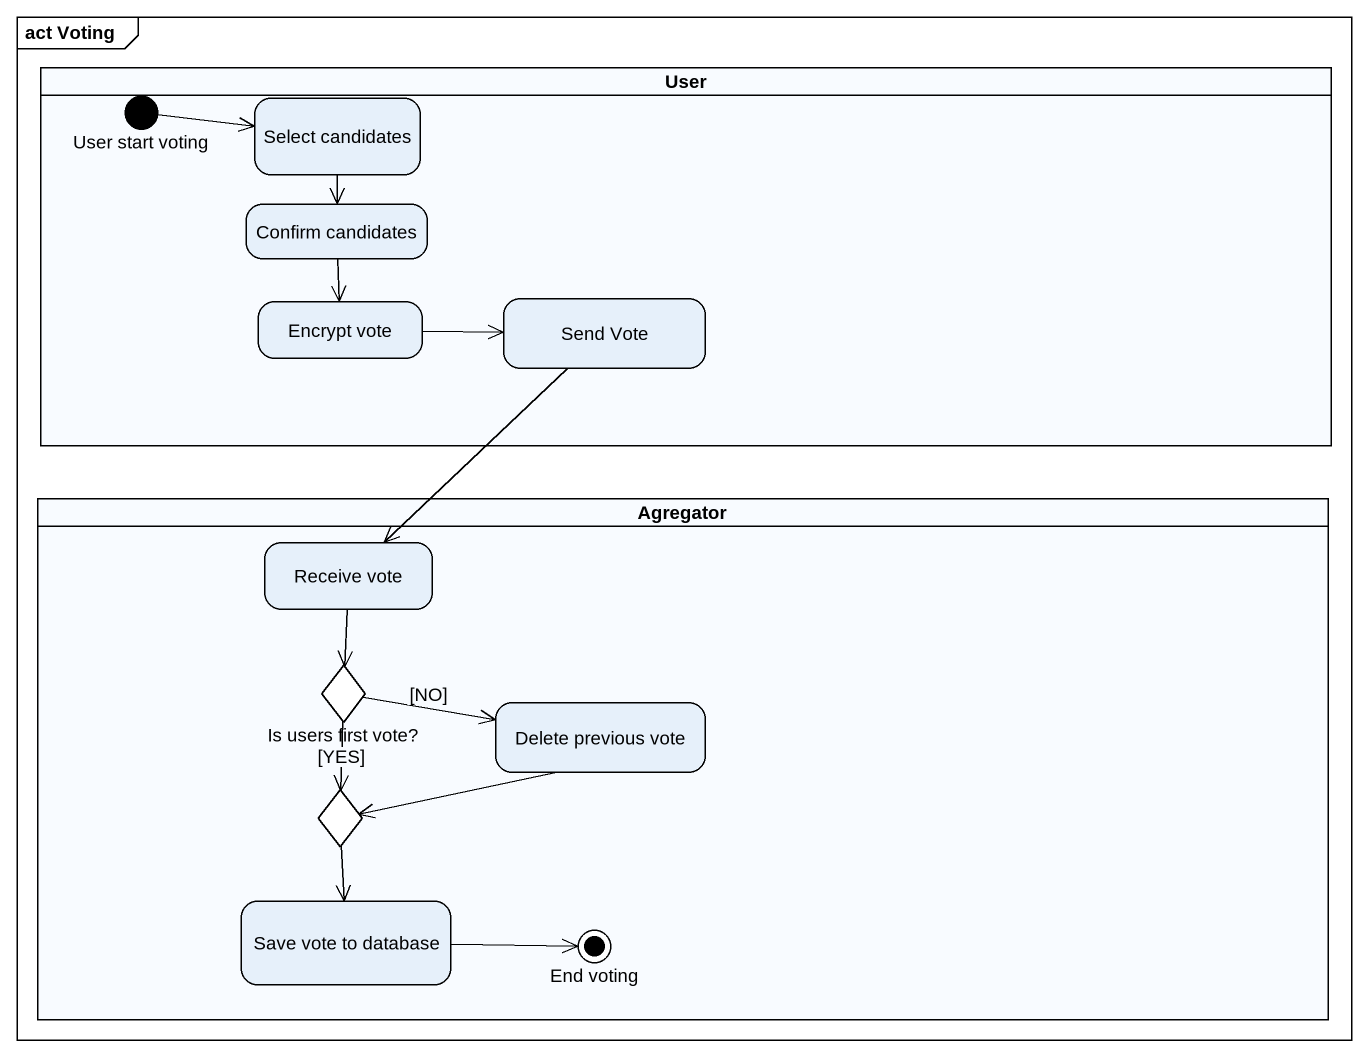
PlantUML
@startuml
mainframe act Voting
hide empty description
state User <<partition>> {
  state "User start voting" as User_start_voting <<start>>
  state "Select candidates" as Select_candidates
  state "Confirm candidates" as Confirm_candidates
  state "Encrypt vote" as Encrypt_vote
  state "Send Vote" as Send_Vote
}
state Agregator <<partition>> {
  state "Receive vote" as Receive_vote
  state "Is users first vote?" as Is_users_first_vote <<choice>>
  state "Delete previous vote" as Delete_previous_vote
  state choice1 <<choice>>
  state "Save vote to database" as Save_vote_to_database
  state "End voting" as End_voting <<end>>
}
User_start_voting -right-> Select_candidates
Select_candidates --> Confirm_candidates
Confirm_candidates --> Encrypt_vote
Encrypt_vote -right-> Send_Vote
Send_Vote --> Receive_vote
Receive_vote --> Is_users_first_vote
Is_users_first_vote -right-> Delete_previous_vote : [NO]
Is_users_first_vote --> choice1 : [YES]
Delete_previous_vote -left-> choice1
choice1 --> Save_vote_to_database
Save_vote_to_database -right-> End_voting
@enduml
